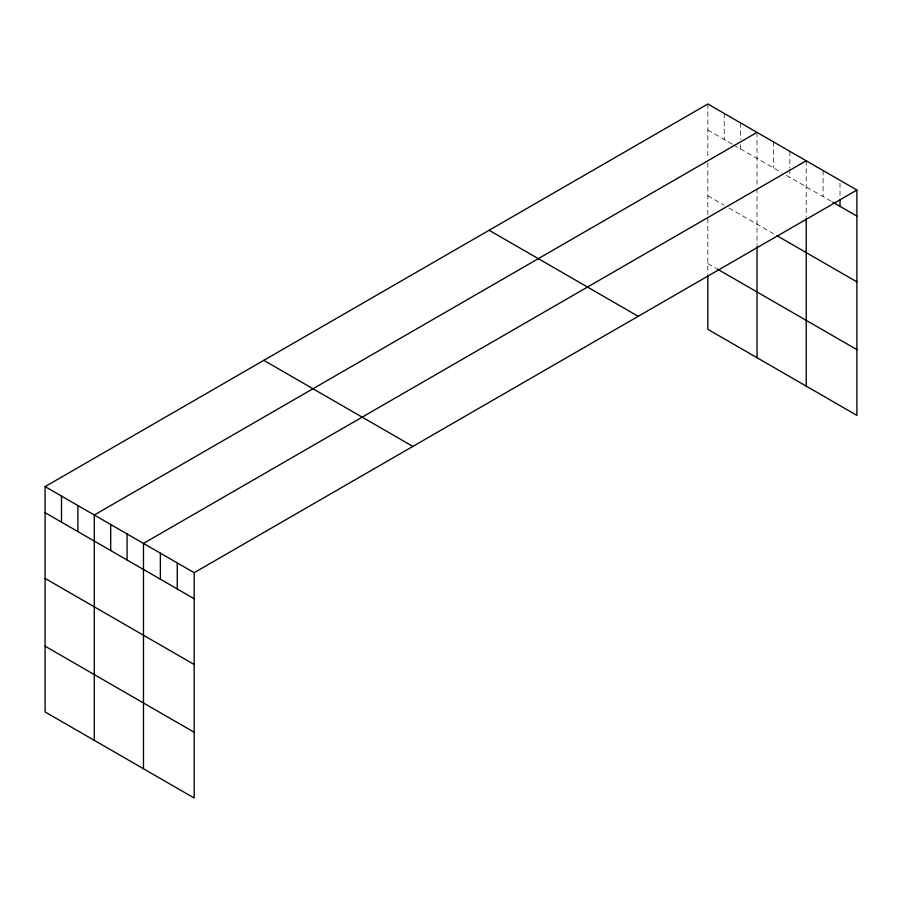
<?xml version="1.0" encoding="UTF-8"?>
<svg xmlns="http://www.w3.org/2000/svg" width="902" height="902" viewBox="0 0 902 902"><rect width="100%" height="100%" fill="white"/><g stroke="black" fill="none" stroke-linecap="round" stroke-linejoin="round"><path stroke-width="0.68" stroke-dasharray="4.51 3.38" d="M707.833 103.989L707.833 157.444M707.833 130.046L732.435 144.252M733.608 144.929L781.628 172.643M786.307 175.349L831.554 201.473M707.833 195.813L724.238 205.273M728.917 207.979L773.42 233.674M707.833 263.564L716.03 268.3M840.01 183.038L840.01 196.749M823.109 170.534L823.109 196.602M806.219 160.781L806.219 216.987M789.825 151.322L789.825 167.783M789.825 169.148L789.825 177.378M773.42 141.851L773.42 167.919M757.026 132.391L757.026 187.221M757.026 188.586L757.026 245.468M740.632 122.92L740.632 139.382M740.632 144.861L740.632 148.977M724.238 113.449L724.238 139.517M707.833 162.924L707.833 215.736M707.833 218.397L707.833 274.524"/><path stroke-width="1.35" d="M856.9 190.051L194.167 572.68L194.167 798.011L45.1 711.949L45.1 486.618L707.833 103.989L856.9 190.051L856.9 415.382L707.833 329.32L707.833 275.899M757.026 132.391L94.293 515.008L94.293 740.35M806.219 160.781L143.486 543.41L143.486 768.752M832.771 202.172L856.9 216.108M776.938 235.704L856.9 281.875M717.203 268.976L856.9 349.626M489.132 230.258L638.199 316.309M263.801 360.349L412.868 446.411M45.1 486.618L194.167 572.68M45.1 512.674L194.167 598.736M45.1 578.441L194.167 664.492M45.1 646.193L194.167 732.255M840.01 199.5L840.01 206.355M806.219 218.363L806.219 386.124M757.026 246.798L757.026 357.722M177.266 562.916L177.266 588.983M160.376 553.163L160.376 579.231M127.081 533.95L127.081 560.007M110.687 524.479L110.687 550.547M77.899 505.548L77.899 531.605M61.494 496.077L61.494 522.145"/></g></svg>
